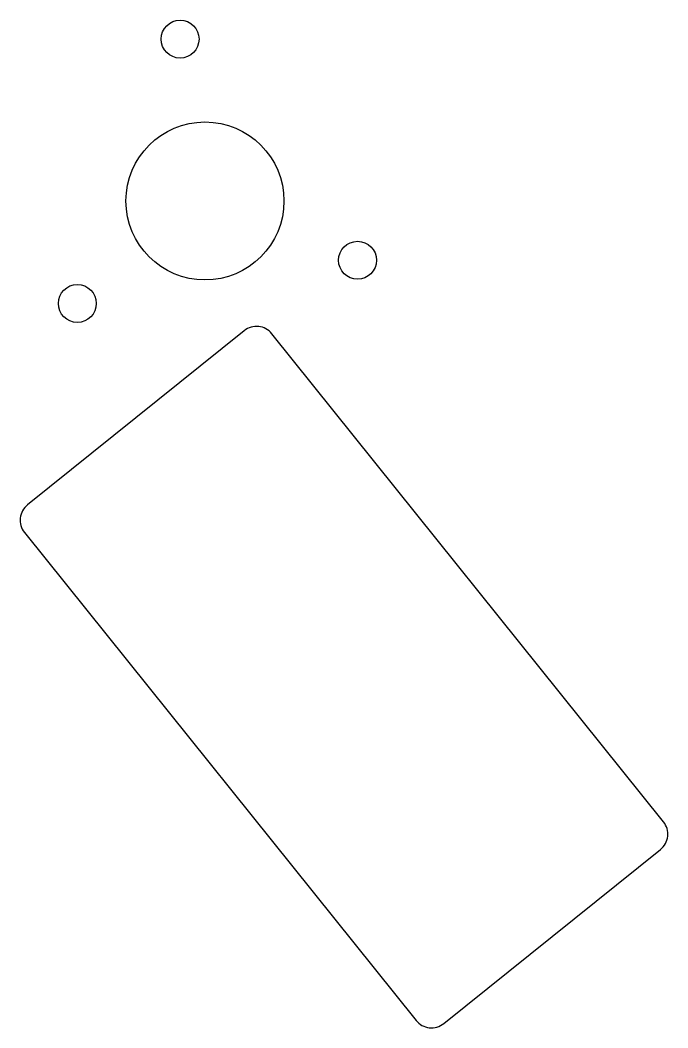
# Model space of a CAD drawing. Header units: millimetres. Extents: x -149 to -47, y -131 to 29.
import ezdxf

# ---------------------------------------------------------------- set-up
doc = ezdxf.new("R2010")
doc.units = ezdxf.units.MM
doc.layers.add('Motor', color=70, linetype='Continuous')

msp = doc.modelspace()

# ---------------------------------------------------------------- linework, layer by layer
at = {"layer": 'Motor'}
msp.add_lwpolyline([(-82.23, -130.1), (-47.92, -102.56, 0.414214), (-47.44, -98.2), (-109.42, -21, 0.414214), (-113.78, -20.53), (-148.09, -48.07, 0.414214), (-148.57, -52.43), (-86.59, -129.63, 0.414214)], format="xyb", close=True, dxfattribs=at)
for centre, radius in [((-123.94, 25.6), 3), ((-120, 0), 12.5), ((-95.86, -9.38), 3), ((-140.2, -16.21), 3)]:
    msp.add_circle(centre, radius, dxfattribs=at)

doc.saveas('drawing.dxf')
